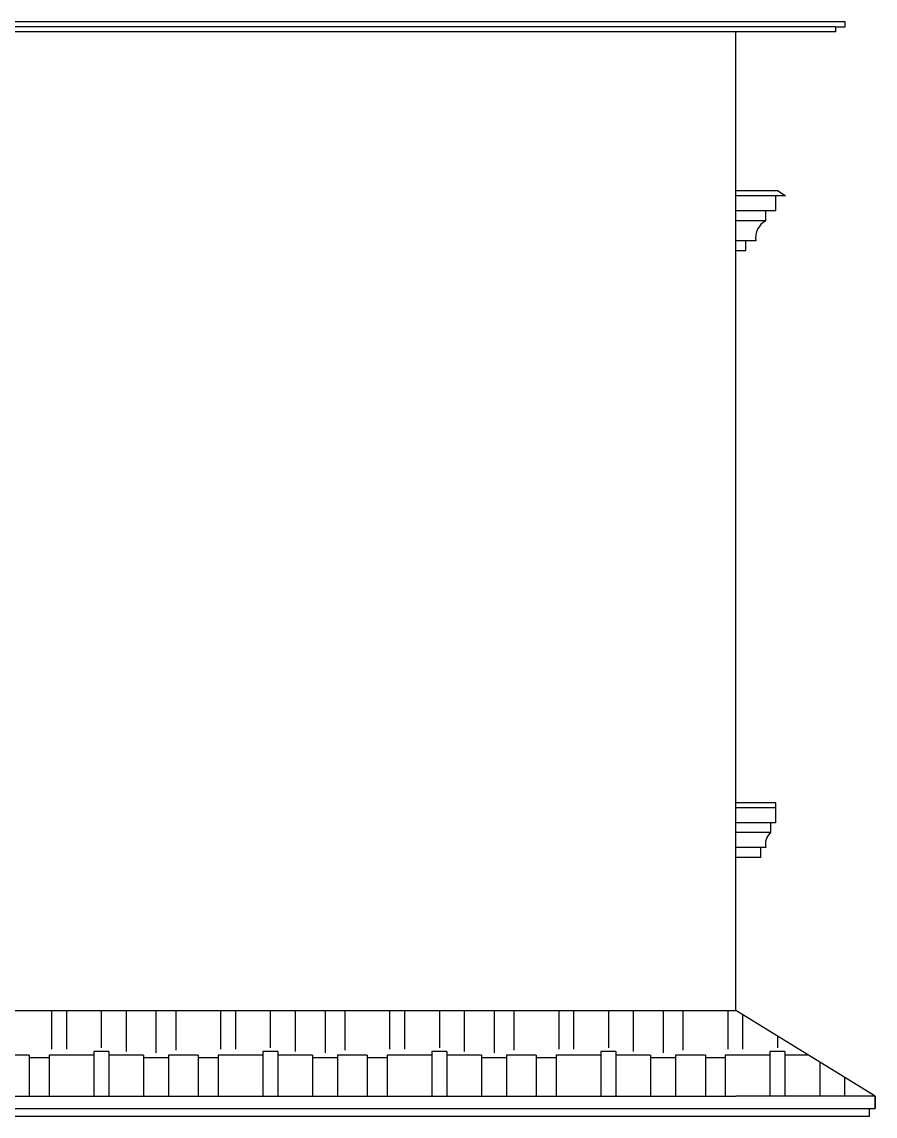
# Model space of a CAD drawing. Header units: inches. Extents: x 1397 to 20304, y -27267 to -746.
# Drawn here: x 14862.3 to 14948.1, y -23766.8 to -23656.8 of the extents above; entities that cross this region are included whole.
import ezdxf

# ---------------------------------------------------------------- set-up
doc = ezdxf.new("R2010")
doc.units = ezdxf.units.IN
doc.header["$LTSCALE"] = 17
doc.header["$MEASUREMENT"] = 0
doc.layers.add('25 BOT BAR', color=12, linetype='Continuous', lineweight=25)

msp = doc.modelspace()

# ---------------------------------------------------------------- hatches: boundary and pattern name
at = {"layer": '25 BOT BAR'}
h = msp.add_hatch(dxfattribs=at)
h.set_pattern_fill('AR-RSHKE', color=8, scale=0.5, angle=180)
h.set_pattern_definition([(180, (-538.952, -2448.648), (-12.75, -6), [3, -2.5, 3.5, -1.5, 4.5, -2]), (180, (-541.952, -2448.898), (-12.75, -6), [2.5, -9.5, 2, -3]), (180, (-547.952, -2448.273), (-12.75, -6), [1.5, -15.5]), (270, (-538.952, -2448.6483), (4.25, -6), [5.75, -18.25]), (270, (-541.952, -2448.6483), (4.25, -6), [5.625, -18.375]), (270, (-544.452, -2448.6483), (4.25, -6), [5.25, -18.75]), (270, (-547.952, -2448.2733), (4.25, -6), [5.75, -18.25]), (270, (-549.452, -2448.2733), (4.25, -6), [5.75, -18.25]), (270, (-553.952, -2448.6483), (4.25, -6), [5.5, -18.5])])
h.paths.add_polyline_path([(14934.13, -23756.13), (14791.67, -23756.13), (14779.67, -23764.76), (14948.13, -23764.76)])

# ---------------------------------------------------------------- linework, layer by layer
for p, q in [((14945.13, -23656.76), (14782.67, -23656.76)), ((14944.13, -23657.26), (14783.67, -23657.26)), ((14944.13, -23657.26), (14944.13, -23657.76)), ((14944.13, -23657.26), (14945.13, -23657.26)), ((14945.13, -23657.26), (14945.13, -23656.76)), ((14944.13, -23657.76), (14783.67, -23657.76)), ((14934.13, -23756.13), (14934.13, -23657.76)), ((14938.38, -23673.76), (14934.13, -23673.76)), ((14938.38, -23673.76), (14939.13, -23674.26)), ((14939.13, -23674.26), (14934.13, -23674.26)), ((14938.13, -23675.76), (14938.13, -23674.26)), ((14938.13, -23675.76), (14934.13, -23675.76)), ((14937.13, -23676.76), (14937.13, -23675.76)), ((14937.13, -23676.76), (14934.13, -23676.76)), ((14936.13, -23678.76), (14934.13, -23678.76)), ((14935.13, -23679.76), (14935.13, -23678.76)), ((14935.13, -23679.76), (14934.13, -23679.76)), ((14938.13, -23735.26), (14934.13, -23735.26)), ((14938.13, -23735.76), (14938.13, -23735.26)), ((14938.13, -23735.76), (14934.13, -23735.76)), ((14938.13, -23737.26), (14938.13, -23735.76)), ((14938.13, -23737.26), (14934.13, -23737.26)), ((14937.63, -23738.26), (14937.63, -23737.26)), ((14937.63, -23738.26), (14934.13, -23738.26)), ((14937.13, -23739.76), (14934.13, -23739.76)), ((14936.63, -23740.76), (14936.63, -23739.76)), ((14936.63, -23740.76), (14934.13, -23740.76)), ((14473.67, -23756.13), (14934.13, -23756.13)), ((14948.13, -23764.76), (14934.13, -23756.13)), ((14457.67, -23764.76), (14934.13, -23764.76)), ((14948.13, -23764.76), (14934.13, -23764.76)), ((14948.13, -23766.01), (14948.13, -23764.76)), ((14948.13, -23764.76), (14948.13, -23766.01)), ((14780.23, -23766.01), (14947.57, -23766.01)), ((14947.57, -23766.76), (14947.57, -23766.01)), ((14947.57, -23766.01), (14948.13, -23766.01)), ((14780.23, -23766.76), (14947.57, -23766.76)), ((14946.63, -23766.76), (14947.57, -23766.76))]:
    msp.add_line(p, q, dxfattribs=at)
for centre, radius, start, end in [((14938.04, -23678.47), 1.93, 118.1362, 188.7337), ((14938.57, -23739.41), 1.48, 129.3404, 193.7898)]:
    msp.add_arc(centre, radius, start, end, dxfattribs=at)

doc.saveas('drawing.dxf')
